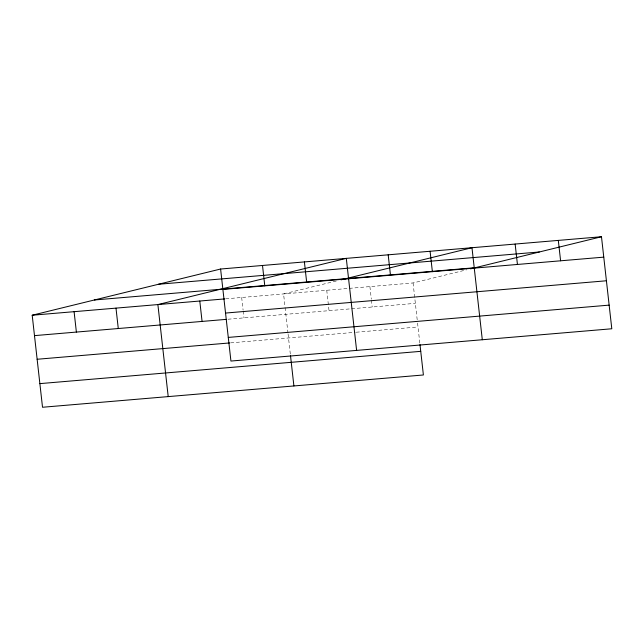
<?xml version="1.0" encoding="UTF-8"?>
<svg xmlns="http://www.w3.org/2000/svg" width="644" height="644" viewBox="0 0 644 644"><rect width="100%" height="100%" fill="white"/><g stroke="black" fill="none" stroke-linecap="round" stroke-linejoin="round"><path stroke-width="0.48" stroke-dasharray="3.22 2.42" d="M336.329 280.985L283.577 293.922L284.994 306.552M349.306 288.351L413.07 282.949L466.771 269.78M225.722 298.832L348.324 288.44M228.008 319.223L350.61 308.838M351.592 308.75L415.364 303.348M230.657 342.866L355.222 332.304M356.204 332.224L418.012 326.983M413.07 282.949L417.457 322.064M417.57 323.047L419.872 343.55M369.906 286.604L371.322 299.235M371.435 300.209L372.192 307.003M326.741 290.267L329.028 310.666M285.099 307.526L287.965 333.037M288.077 334.019L290.372 354.522M241.677 297.48L243.094 310.102M243.207 311.076L243.971 317.87"/><path stroke-width="0.97" d="M419.977 344.524L423.398 374.977L42.52 407.258L32.2 315.23L220.602 269.023L601.48 236.742L611.8 328.77L230.93 361.051L220.602 269.023M341.038 279.834L471.98 247.715L482.3 339.742M470.539 268.854L601.48 236.742M158.432 284.27L539.302 251.989M94.37 299.983L475.248 267.703M222.888 289.422L603.766 257.141M32.2 315.23L224.724 298.913M225.545 313.056L606.415 280.776M34.486 335.629L226.012 319.392M228.274 337.416L609.152 305.127M37.143 359.263L229.658 342.946M39.872 383.623L420.741 351.342M558.308 240.397L560.602 260.796M515.144 244.06L517.438 264.451M430.087 251.265L432.374 271.663M388.187 254.815L390.473 275.213M356.615 350.4L346.295 258.365L157.885 304.58L168.213 396.607M304.395 261.923L306.681 282.314M290.484 355.496L293.897 385.957M262.502 265.473L264.789 285.872M199.785 301.03L202.071 321.428M115.992 308.13L118.279 328.529M74.092 311.68L76.386 332.079"/></g></svg>
